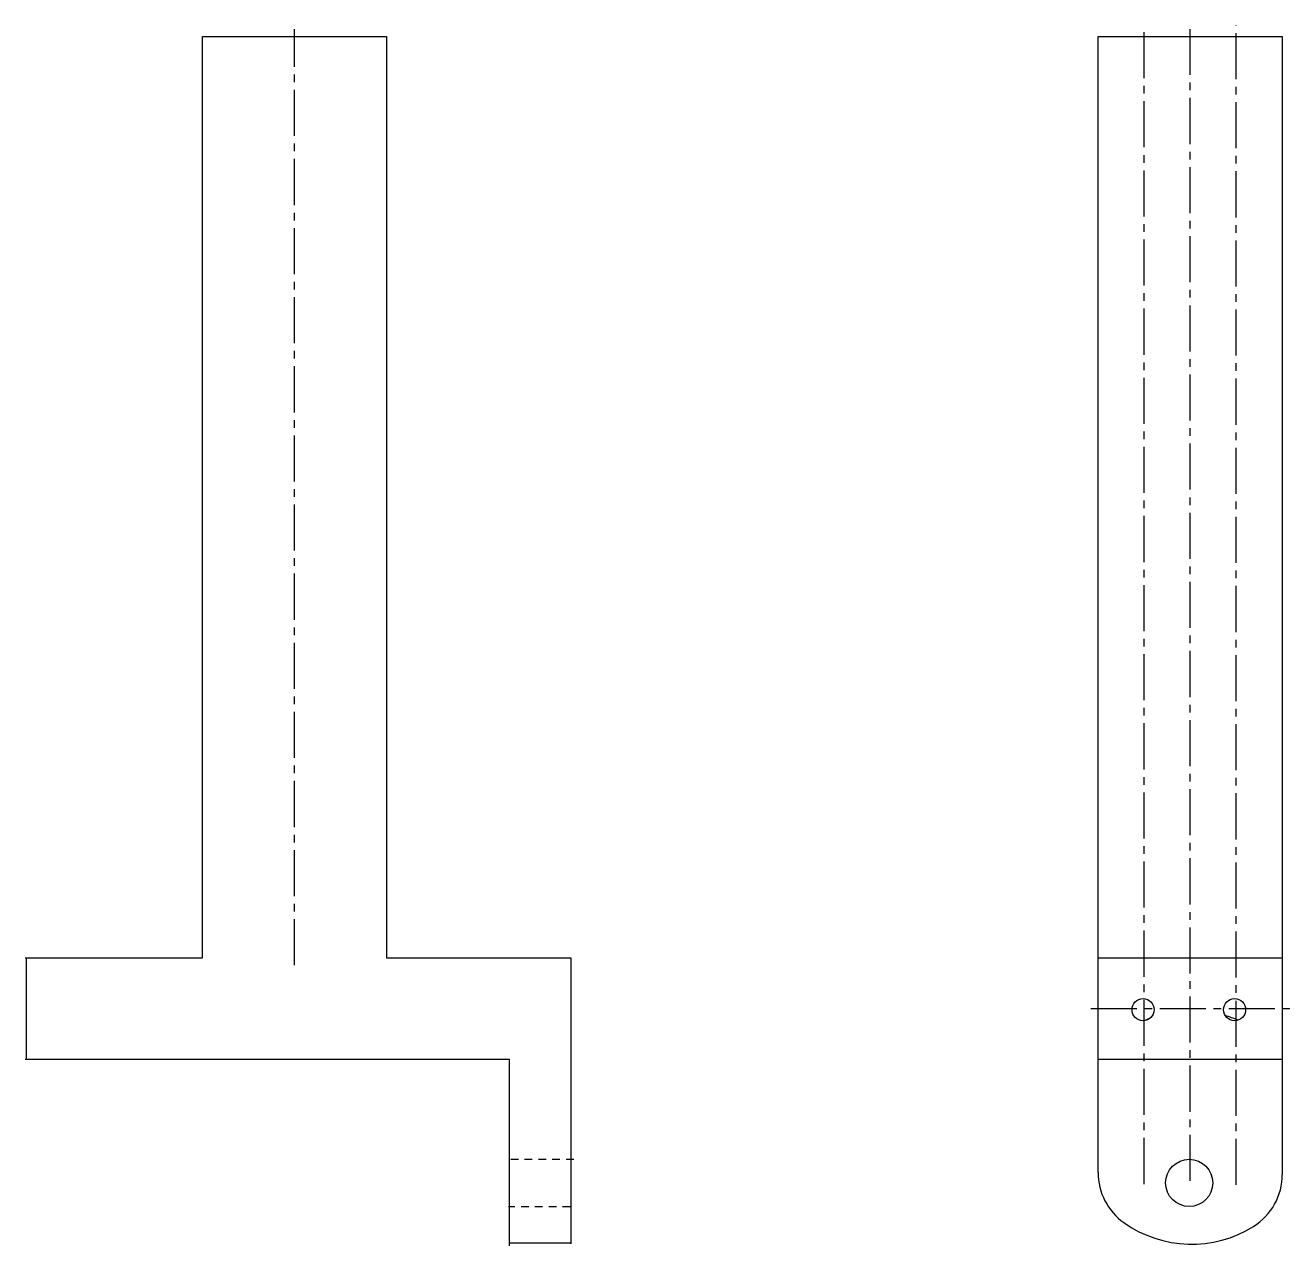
# Model space of a CAD drawing. Header units: inches. Extents: x 12.2 to 32.8, y 0.3 to 20.1.
import ezdxf

# ---------------------------------------------------------------- set-up
doc = ezdxf.new("R2010")
doc.units = ezdxf.units.IN
doc.header["$MEASUREMENT"] = 0
doc.linetypes.add('CENTER2', pattern=[1.125, 0.75, -0.125, 0.125, -0.125])
doc.linetypes.add('HIDDEN2', pattern=[0.1875, 0.125, -0.0625])
doc.layers.add('centerline', color=90, linetype='CENTER2')
doc.layers.add('hidden', color=1, linetype='HIDDEN2')

# ---------------------------------------------------------------- blocks, each defined once
blk = doc.blocks.new('*U2')
at = {"layer": 'centerline', "color": 0, "linetype": 'CENTER2', "transparency": 16777216}
blk.add_line((0, -7.62), (0, 7.62), dxfattribs=at)
blk = doc.blocks.new('*U3')
at = {"layer": 'centerline', "color": 0, "linetype": 'CENTER2', "transparency": 16777216}
blk.add_line((0, -9.374), (0, 9.374), dxfattribs=at)
blk = doc.blocks.new('*U4')
at = {"color": 0, "linetype": 'CENTER2', "transparency": 16777216}
blk.add_line((-1.62, 0), (1.62, 0), dxfattribs=at)
blk = doc.blocks.new('*U5')
at = {"layer": 'centerline', "color": 0, "linetype": 'CENTER2', "transparency": 16777216}
blk.add_line((0, -9.431), (0, 9.431), dxfattribs=at)
blk = doc.blocks.new('*U6')
at = {"layer": 'centerline', "color": 0, "linetype": 'CENTER2', "transparency": 16777216}
blk.add_line((0, -9.438), (0, 9.438), dxfattribs=at)

msp = doc.modelspace()

# ---------------------------------------------------------------- linework, layer by layer
for p, q in [((15.063, 4.957), (15.063, 19.957)), ((15.063, 19.957), (18.063, 19.957)), ((18.063, 19.957), (18.063, 4.957)), ((29.647, 1.463), (29.647, 19.957)), ((29.647, 19.957), (32.647, 19.957)), ((32.647, 19.957), (32.647, 1.434)), ((12.179, 4.957), (15.063, 4.957)), ((12.201, 3.32), (12.201, 4.957)), ((18.063, 4.957), (20.063, 4.957)), ((18.063, 4.957), (18.157, 4.957)), ((20.063, 4.957), (21.063, 4.957)), ((21.063, 4.957), (21.063, 0.303)), ((29.647, 4.957), (32.647, 4.957)), ((20.063, 3.306), (12.179, 3.306)), ((20.063, 0.273), (20.063, 3.306)), ((32.647, 3.306), (29.647, 3.306)), ((21.063, 0.314), (20.063, 0.314))]:
    msp.add_line(p, q)
for centre, radius in [((30.38, 4.114), 0.18), ((31.869, 4.114), 0.18), ((31.131, 1.295), 0.384)]:
    msp.add_circle(centre, radius)
for centre, radius, start, end in [((31.169, 2.198), 1.901, 110.7946, 113.9656), ((31.169, 2.198), 1.901, 66.6092, 73.2508), ((30.647, 1.463), 1, 180, 234.6086), ((31.647, 1.434), 1, 302.0595, 0), ((31.169, 2.198), 1.901, 234.6086, 302.0595)]:
    msp.add_arc(centre, radius, start, end)
at = {"layer": 'hidden'}
for p, q in [((21.109, 1.677), (20.068, 1.677)), ((21.051, 0.907), (20.049, 0.907))]:
    msp.add_line(p, q, dxfattribs=at)

# ---------------------------------------------------------------- block references
at = {"linetype": 'CENTER2'}
msp.add_blockref('*U4', (31.147, 4.132), dxfattribs=at)
at = {"layer": 'centerline', "linetype": 'CENTER2'}
for name, p in [('*U2', (16.563, 12.457)), ('*U5', (30.397, 10.707)), ('*U3', (31.147, 10.703)), ('*U6', (31.897, 10.699))]:
    msp.add_blockref(name, p, dxfattribs=at)

doc.saveas('drawing.dxf')
